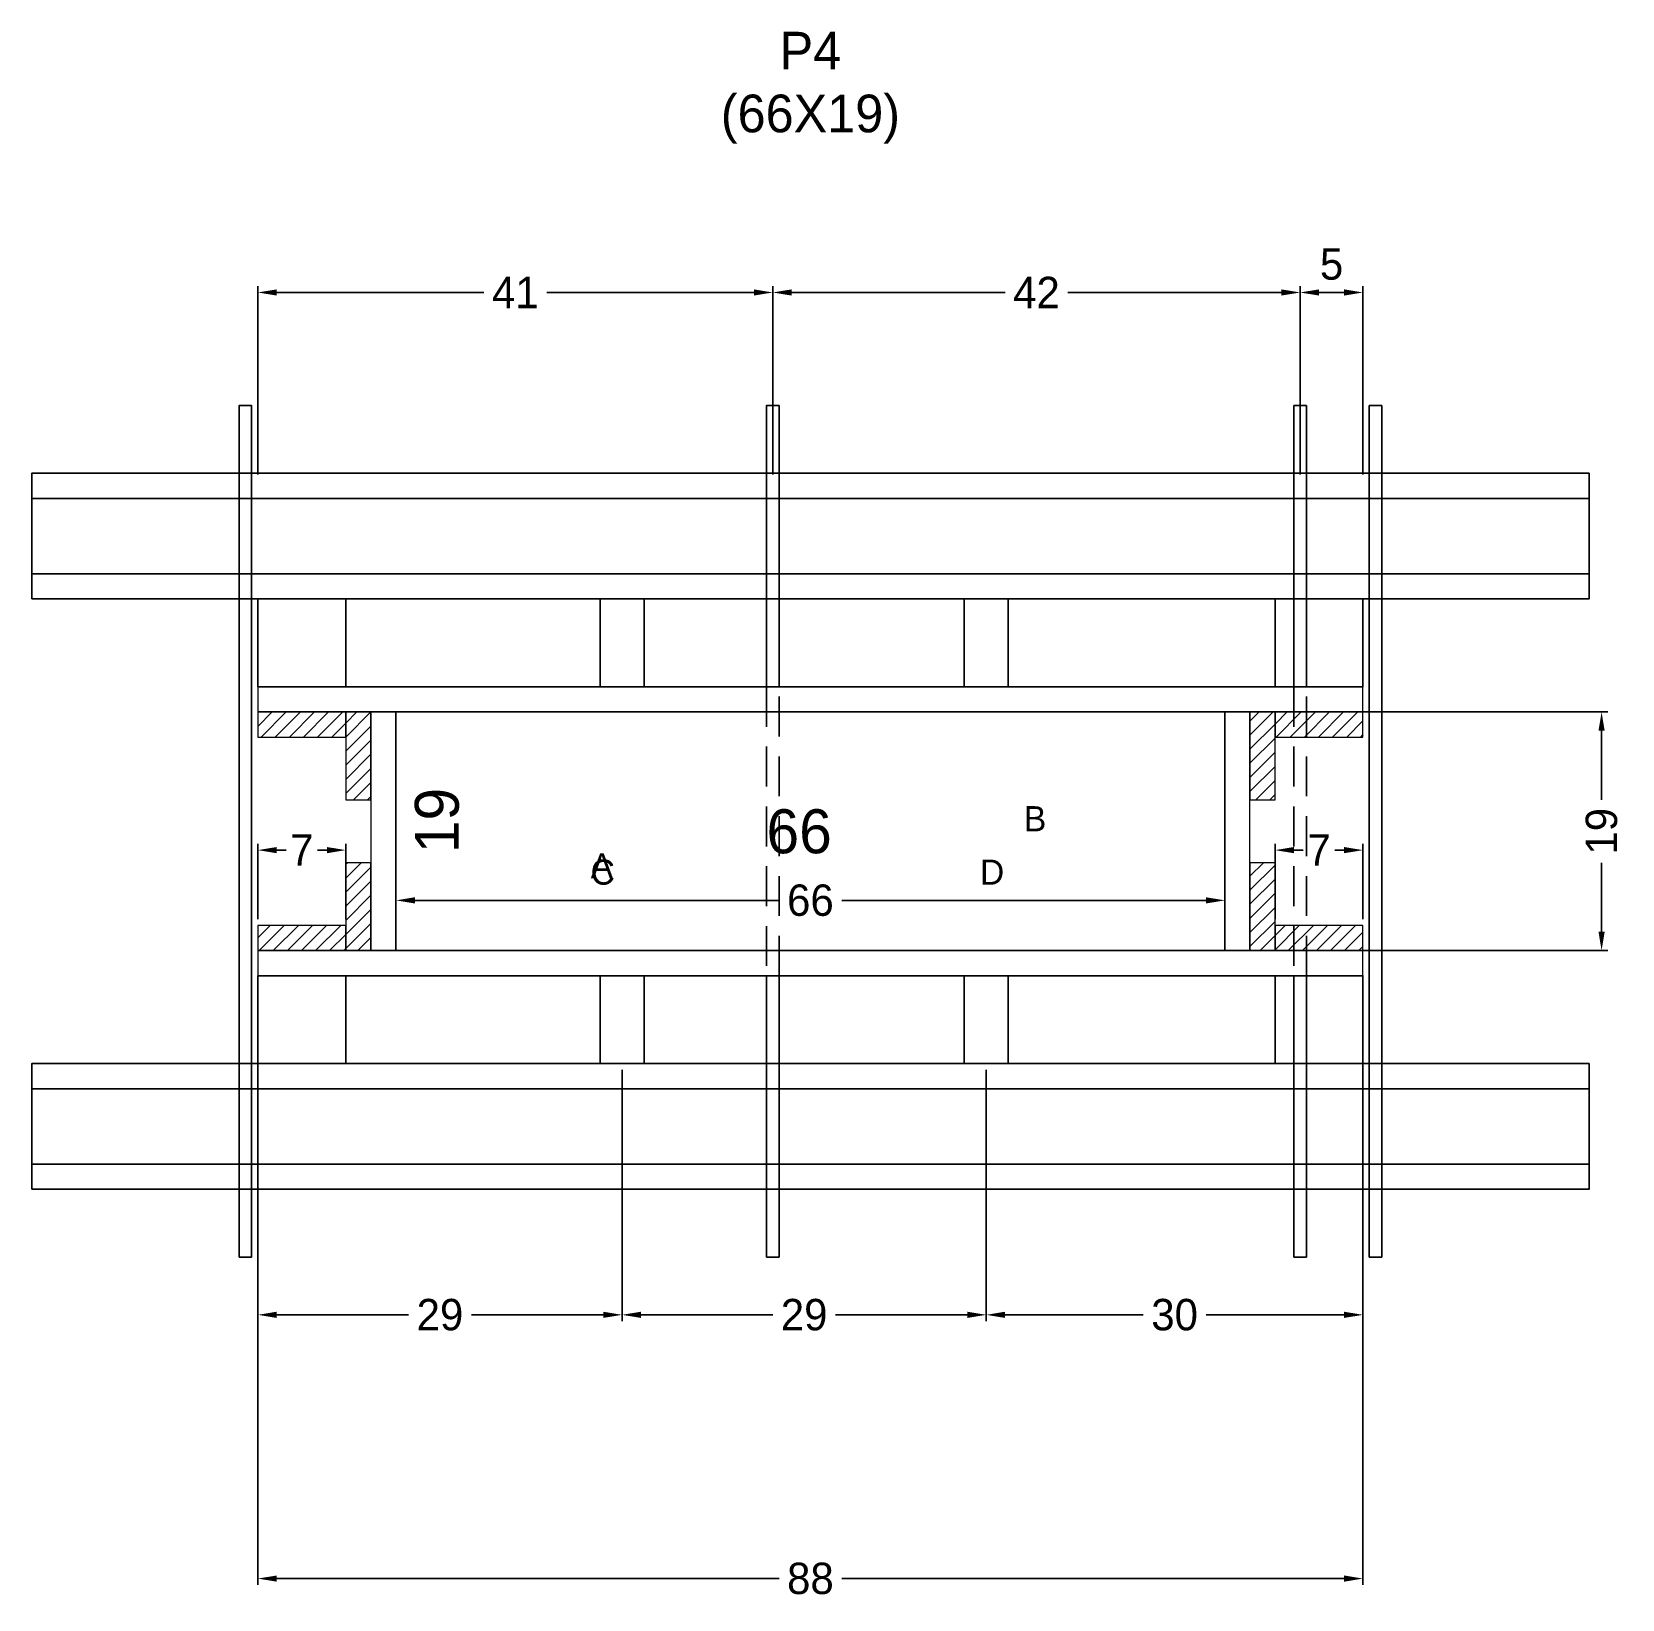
# Model space of a CAD drawing. Header units: centimetres. Extents: x -8500 to 4269, y -490 to 295.
# Drawn here: x -124 to 129.3, y 17.7 to 267.3 of the extents above; entities that cross this region are included whole.
import ezdxf

# ---------------------------------------------------------------- set-up
doc = ezdxf.new("R2010")
doc.units = ezdxf.units.CM
doc.linetypes.add('HIDDEN', pattern=[9.525, 6.35, -3.175])
for name, color, linetype in [('CHAPA', 140, 'Continuous'), ('COTA', 241, 'Continuous'), ('Hachura', 251, 'Continuous'), ('Madeira', 30, 'Continuous'), ('NOMENCLATURA', 7, 'Continuous'), ('Painéis', 200, 'Continuous'), ('Perfil Metálico', 150, 'Continuous'), ('SARRAFO', 251, 'Continuous'), ('TEXTO_GERAL', 7, 'Continuous')]:
    doc.layers.add(name, color=color, linetype=linetype)
doc.dimstyles.new('cotax2', dxfattribs={"dimtxt": 2.5, "dimasz": 1.5, "dimexe": 0.5, "dimexo": 0.5, "dimgap": 0.5, "dimtad": 1, "dimcen": 2.5, "dimazin": 3, "dimtfac": 1, "dimtmove": 0, "dimatfit": 3})
pattern_1 = [(45, (0, 0), (-1.122532, 1.122532), [])]

# ---------------------------------------------------------------- blocks, each defined once
blk = doc.blocks.new('_CLOSEDFILLED')
at = {"color": 0, "linetype": 'BYBLOCK'}
blk.add_solid([(-1, 0.164), (0, 0), (-1, -0.164)], dxfattribs=at)
blk = doc.blocks.new('*D25')
for p, q in [((-88, 116), (-88, 20)), ((88, 116), (88, 20)), ((-85, 21), (-5, 21)), ((5, 21), (85, 21))]:
    blk.add_line(p, q)
at = {"layer": 'Defpoints'}
for p in [(-88, 117), (88, 117), (-88, 21)]:
    blk.add_point(p, dxfattribs=at)
at = {"layer": 'COTA', "xscale": 3, "yscale": 3, "rotation": 180}
blk.add_blockref('_CLOSEDFILLED', (-88, 21), dxfattribs=at)
at = {"layer": 'COTA', "xscale": 3, "yscale": 3}
blk.add_blockref('_CLOSEDFILLED', (88, 21), dxfattribs=at)
at = {"layer": 'COTA', "insert": (0, 21), "char_height": 5, "attachment_point": 5}
blk.add_mtext('88', dxfattribs=at)
blk = doc.blocks.new('*D26')
for p, q in [((-88, 102), (-88, 62)), ((-30, 102), (-30, 62)), ((-85, 63), (-64, 63)), ((-54, 63), (-33, 63))]:
    blk.add_line(p, q)
at = {"layer": 'Defpoints'}
for p in [(-88, 103), (-30, 103), (-88, 63)]:
    blk.add_point(p, dxfattribs=at)
at = {"layer": 'COTA', "xscale": 3, "yscale": 3, "rotation": 180}
blk.add_blockref('_CLOSEDFILLED', (-88, 63), dxfattribs=at)
at = {"layer": 'COTA', "xscale": 3, "yscale": 3}
blk.add_blockref('_CLOSEDFILLED', (-30, 63), dxfattribs=at)
at = {"layer": 'COTA', "insert": (-59, 63), "char_height": 5, "attachment_point": 5}
blk.add_mtext('29', dxfattribs=at)
blk = doc.blocks.new('*D27')
for p, q in [((-30, 102), (-30, 62)), ((28, 102), (28, 62)), ((-27, 63), (-6, 63)), ((4, 63), (25, 63))]:
    blk.add_line(p, q)
at = {"layer": 'Defpoints'}
for p in [(-30, 103), (28, 103), (-30, 63)]:
    blk.add_point(p, dxfattribs=at)
at = {"layer": 'COTA', "xscale": 3, "yscale": 3, "rotation": 180}
blk.add_blockref('_CLOSEDFILLED', (-30, 63), dxfattribs=at)
at = {"layer": 'COTA', "xscale": 3, "yscale": 3}
blk.add_blockref('_CLOSEDFILLED', (28, 63), dxfattribs=at)
at = {"layer": 'COTA', "insert": (-1, 63), "char_height": 5, "attachment_point": 5}
blk.add_mtext('29', dxfattribs=at)
blk = doc.blocks.new('*D28')
for p, q in [((28, 102), (28, 62)), ((88, 102), (88, 62)), ((31, 63), (53, 63)), ((63, 63), (85, 63))]:
    blk.add_line(p, q)
at = {"layer": 'Defpoints'}
for p in [(28, 103), (88, 103), (28, 63)]:
    blk.add_point(p, dxfattribs=at)
at = {"layer": 'COTA', "xscale": 3, "yscale": 3, "rotation": 180}
blk.add_blockref('_CLOSEDFILLED', (28, 63), dxfattribs=at)
at = {"layer": 'COTA', "xscale": 3, "yscale": 3}
blk.add_blockref('_CLOSEDFILLED', (88, 63), dxfattribs=at)
at = {"layer": 'COTA', "insert": (58, 63), "char_height": 5, "attachment_point": 5}
blk.add_mtext('30', dxfattribs=at)
blk = doc.blocks.new('*D29')
for p, q in [((-66, 122), (-66, 130)), ((66, 122), (66, 130)), ((-63, 129), (-5, 129)), ((5, 129), (63, 129))]:
    blk.add_line(p, q)
at = {"layer": 'Defpoints'}
for p in [(-66, 129), (-66, 121), (66, 121)]:
    blk.add_point(p, dxfattribs=at)
at = {"layer": 'COTA', "xscale": 3, "yscale": 3, "rotation": 180}
blk.add_blockref('_CLOSEDFILLED', (-66, 129), dxfattribs=at)
at = {"layer": 'COTA', "xscale": 3, "yscale": 3}
blk.add_blockref('_CLOSEDFILLED', (66, 129), dxfattribs=at)
at = {"layer": 'COTA', "insert": (0, 129), "char_height": 5, "attachment_point": 5}
blk.add_mtext('66', dxfattribs=at)
blk = doc.blocks.new('*D30')
for p, q in [((67, 159), (127, 159)), ((126, 145), (126, 156)), ((126, 124), (126, 135)), ((67, 121), (127, 121))]:
    blk.add_line(p, q)
at = {"layer": 'Defpoints'}
for p in [(66, 159), (66, 121), (126, 121)]:
    blk.add_point(p, dxfattribs=at)
at = {"layer": 'COTA', "xscale": 3, "yscale": 3}
for p, rotation in [((126, 159), 90), ((126, 121), -90.00000000000001)]:
    blk.add_blockref('_CLOSEDFILLED', p, dxfattribs=dict(at, rotation=rotation))
at = {"layer": 'COTA', "insert": (126, 140), "char_height": 5, "attachment_point": 5, "rotation": 90}
blk.add_mtext('19', dxfattribs=at)
blk = doc.blocks.new('*D31')
for p, q in [((-88, 126), (-88, 138)), ((-85, 137), (-83.5, 137)), ((-78.5, 137), (-77, 137)), ((-74, 126), (-74, 138))]:
    blk.add_line(p, q)
at = {"layer": 'Defpoints'}
for p in [(-88, 137), (-88, 125), (-74, 125)]:
    blk.add_point(p, dxfattribs=at)
at = {"layer": 'COTA', "xscale": 3, "yscale": 3, "rotation": 180}
blk.add_blockref('_CLOSEDFILLED', (-88, 137), dxfattribs=at)
at = {"layer": 'COTA', "xscale": 3, "yscale": 3}
blk.add_blockref('_CLOSEDFILLED', (-74, 137), dxfattribs=at)
at = {"layer": 'COTA', "insert": (-81, 137), "char_height": 5, "attachment_point": 5}
blk.add_mtext('7', dxfattribs=at)
blk = doc.blocks.new('*D32')
for p, q in [((74, 126), (74, 138)), ((77, 137), (78.5, 137)), ((83.5, 137), (85, 137)), ((88, 126), (88, 138))]:
    blk.add_line(p, q)
at = {"layer": 'Defpoints'}
for p in [(74, 137), (74, 125), (88, 125)]:
    blk.add_point(p, dxfattribs=at)
at = {"layer": 'COTA', "xscale": 3, "yscale": 3, "rotation": 180}
blk.add_blockref('_CLOSEDFILLED', (74, 137), dxfattribs=at)
at = {"layer": 'COTA', "xscale": 3, "yscale": 3}
blk.add_blockref('_CLOSEDFILLED', (88, 137), dxfattribs=at)
at = {"layer": 'COTA', "insert": (81, 137), "char_height": 5, "attachment_point": 5}
blk.add_mtext('7', dxfattribs=at)
blk = doc.blocks.new('*D33')
for p, q in [((-88, 196.8), (-88, 226.8)), ((-85, 225.8), (-52, 225.8)), ((-42, 225.8), (-9, 225.8)), ((-6, 196.8), (-6, 226.8))]:
    blk.add_line(p, q)
at = {"layer": 'Defpoints'}
for p in [(-88, 225.8), (-88, 195.8), (-6, 195.8)]:
    blk.add_point(p, dxfattribs=at)
at = {"layer": 'COTA', "xscale": 3, "yscale": 3, "rotation": 180}
blk.add_blockref('_CLOSEDFILLED', (-88, 225.8), dxfattribs=at)
at = {"layer": 'COTA', "xscale": 3, "yscale": 3}
blk.add_blockref('_CLOSEDFILLED', (-6, 225.8), dxfattribs=at)
at = {"layer": 'COTA', "insert": (-47, 225.8), "char_height": 5, "attachment_point": 5}
blk.add_mtext('41', dxfattribs=at)
blk = doc.blocks.new('*D34')
for p, q in [((-6, 196.8), (-6, 226.8)), ((-3, 225.8), (31, 225.8)), ((41, 225.8), (75, 225.8)), ((78, 196.8), (78, 226.8))]:
    blk.add_line(p, q)
at = {"layer": 'Defpoints'}
for p in [(-6, 225.8), (-6, 195.8), (78, 195.8)]:
    blk.add_point(p, dxfattribs=at)
at = {"layer": 'COTA', "xscale": 3, "yscale": 3, "rotation": 180}
blk.add_blockref('_CLOSEDFILLED', (-6, 225.8), dxfattribs=at)
at = {"layer": 'COTA', "xscale": 3, "yscale": 3}
blk.add_blockref('_CLOSEDFILLED', (78, 225.8), dxfattribs=at)
at = {"layer": 'COTA', "insert": (36, 225.8), "char_height": 5, "attachment_point": 5}
blk.add_mtext('42', dxfattribs=at)
blk = doc.blocks.new('*D35')
for p, q in [((78, 196.8), (78, 226.8)), ((81, 225.8), (85, 225.8)), ((88, 196.8), (88, 226.8))]:
    blk.add_line(p, q)
at = {"layer": 'Defpoints'}
for p in [(78, 225.8), (78, 195.8), (88, 195.8)]:
    blk.add_point(p, dxfattribs=at)
at = {"layer": 'COTA', "xscale": 3, "yscale": 3, "rotation": 180}
blk.add_blockref('_CLOSEDFILLED', (78, 225.8), dxfattribs=at)
at = {"layer": 'COTA', "xscale": 3, "yscale": 3}
blk.add_blockref('_CLOSEDFILLED', (88, 225.8), dxfattribs=at)
at = {"layer": 'COTA', "insert": (83, 230.3), "char_height": 5, "attachment_point": 5}
blk.add_mtext('5', dxfattribs=at)

msp = doc.modelspace()

# ---------------------------------------------------------------- hatches: boundary and pattern name
at = {"layer": 'Hachura'}
h = msp.add_hatch(dxfattribs=at)
h.set_pattern_fill('ANSI31')
h.set_pattern_definition(pattern_1)
h.paths.add_polyline_path([(-88, 155), (-74, 155), (-74, 159), (-88, 159)])
h = msp.add_hatch(dxfattribs=at)
h.set_pattern_fill('ANSI31')
h.set_pattern_definition(pattern_1)
h.paths.add_polyline_path([(-74, 145), (-70, 145), (-70, 159), (-74, 159)])
h = msp.add_hatch(dxfattribs=at)
h.set_pattern_fill('ANSI31')
h.set_pattern_definition(pattern_1)
h.paths.add_polyline_path([(70, 145), (74, 145), (74, 159), (70, 159)])
h = msp.add_hatch(dxfattribs=at)
h.set_pattern_fill('ANSI31')
h.set_pattern_definition(pattern_1)
h.paths.add_polyline_path([(74, 155), (88, 155), (88, 159), (74, 159)])
h = msp.add_hatch(dxfattribs=at)
h.set_pattern_fill('ANSI31')
h.set_pattern_definition(pattern_1)
h.paths.add_polyline_path([(-74, 121), (-70, 121), (-70, 135), (-74, 135)])
h = msp.add_hatch(dxfattribs=at)
h.set_pattern_fill('ANSI31')
h.set_pattern_definition(pattern_1)
h.paths.add_polyline_path([(70, 121), (74, 121), (74, 135), (70, 135)])
h = msp.add_hatch(dxfattribs=at)
h.set_pattern_fill('ANSI31')
h.set_pattern_definition(pattern_1)
h.paths.add_polyline_path([(-88, 121), (-74, 121), (-74, 125), (-88, 125)])
h = msp.add_hatch(dxfattribs=at)
h.set_pattern_fill('ANSI31')
h.set_pattern_definition(pattern_1)
h.paths.add_polyline_path([(74, 121), (88, 121), (88, 125), (74, 125)])

# ---------------------------------------------------------------- linework, layer by layer
at = {"layer": 'CHAPA', "lineweight": 18}
for points in [[(-88, 159), (88, 159), (88, 163), (-88, 163)], [(-88, 159), (88, 159), (88, 163), (-88, 163)], [(-70, 121), (-66, 121), (-66, 159), (-70, 159)], [(-70, 121), (-66, 121), (-66, 159), (-70, 159)], [(66, 121), (70, 121), (70, 159), (66, 159)], [(66, 121), (70, 121), (70, 159), (66, 159)], [(-88, 117), (88, 117), (88, 121), (-88, 121)], [(-88, 117), (88, 117), (88, 121), (-88, 121)]]:
    msp.add_lwpolyline(points, close=True, dxfattribs=at)
at = {"layer": 'Hachura'}
for points in [[(-91, 72.2), (-89, 72.2), (-89, 207.8), (-91, 207.8)], [(-7, 163), (-5, 163), (-5, 207.8), (-7, 207.8)], [(77, 163), (79, 163), (79, 207.8), (77, 207.8)], [(89, 72.2), (91, 72.2), (91, 207.8), (89, 207.8)], [(-7, 72.2), (-5, 72.2), (-5, 117), (-7, 117)], [(77, 72.2), (79, 72.2), (79, 117), (77, 117)]]:
    msp.add_lwpolyline(points, close=True, dxfattribs=at)
at = {"layer": 'Hachura', "linetype": 'HIDDEN'}
for points in [[(-7, 117), (-5, 117), (-5, 163), (-7, 163)], [(77, 117), (79, 117), (79, 163), (77, 163)]]:
    msp.add_lwpolyline(points, close=True, dxfattribs=at)
at = {"layer": 'Madeira', "color": 126}
for points in [[(-88, 163), (88, 163), (88, 177), (-88, 177)], [(-88, 163), (-74, 163), (-74, 177), (-88, 177)], [(-33.5, 163), (-26.5, 163), (-26.5, 177), (-33.5, 177)], [(24.5, 163), (31.5, 163), (31.5, 177), (24.5, 177)], [(74, 163), (88, 163), (88, 177), (74, 177)], [(-88, 103), (88, 103), (88, 117), (-88, 117)], [(-88, 103), (-74, 103), (-74, 117), (-88, 117)], [(-33.5, 103), (-26.5, 103), (-26.5, 117), (-33.5, 117)], [(24.5, 103), (31.5, 103), (31.5, 117), (24.5, 117)], [(74, 103), (88, 103), (88, 117), (74, 117)]]:
    msp.add_lwpolyline(points, close=True, dxfattribs=at)
at = {"layer": 'Painéis'}
msp.add_lwpolyline([(-66, 121), (66, 121), (66, 159), (-66, 159)], close=True, dxfattribs=at)
at = {"layer": 'Perfil Metálico', "color": 224}
for points in [[(-124, 177), (124, 177), (124, 197), (-124, 197)], [(-124, 181), (124, 181), (124, 193), (-124, 193)], [(-124, 83), (124, 83), (124, 103), (-124, 103)], [(-124, 87), (124, 87), (124, 99), (-124, 99)]]:
    msp.add_lwpolyline(points, close=True, dxfattribs=at)
at = {"layer": 'SARRAFO', "color": 251, "lineweight": 13}
for points in [[(-88, 155), (-74, 155), (-74, 159), (-88, 159)], [(-74, 145), (-70, 145), (-70, 159), (-74, 159)], [(70, 145), (74, 145), (74, 159), (70, 159)], [(74, 155), (88, 155), (88, 159), (74, 159)], [(-74, 121), (-70, 121), (-70, 135), (-74, 135)], [(70, 121), (74, 121), (74, 135), (70, 135)], [(-88, 121), (-74, 121), (-74, 125), (-88, 125)], [(74, 121), (88, 121), (88, 125), (74, 125)]]:
    msp.add_lwpolyline(points, close=True, dxfattribs=at)

# ---------------------------------------------------------------- texts
at = {"layer": 'COTA'}
msp.add_text('19', height=7, rotation=90, dxfattribs=at).set_placement((-56, 136.5))
msp.add_text('66', height=7, dxfattribs=at).set_placement((-7, 136.5))
at = {"layer": 'NOMENCLATURA', "insert": (0, 249.5), "char_height": 6, "attachment_point": 8}
msp.add_mtext('P4\\P(66X19)', dxfattribs=at)
at = {"layer": 'TEXTO_GERAL'}
for s, p in [('B', (34, 140)), ('A', (-35, 132.5)), ('C', (-35, 131.5)), ('D', (27, 131.5))]:
    msp.add_text(s, height=4, dxfattribs=at).set_placement(p)

# ---------------------------------------------------------------- dimensions: what is measured, and where the dimension line sits
at = {"layer": 'COTA'}
for base, p1, p2, picture, middle in [((78, 225.8), (78, 195.8), (88, 195.8), '*D35', (83, 230.3)), ((-88, 225.8), (-88, 195.8), (-6, 195.8), '*D33', (-47, 225.8)), ((-6, 225.8), (-6, 195.8), (78, 195.8), '*D34', (36, 225.8)), ((-88, 137), (-88, 125), (-74, 125), '*D31', (-81, 137)), ((74, 137), (74, 125), (88, 125), '*D32', (81, 137)), ((-66, 129), (-66, 121), (66, 121), '*D29', (0, 129)), ((-88, 21), (-88, 117), (88, 117), '*D25', (0, 21))]:
    dim = msp.add_linear_dim(base=base, p1=p1, p2=p2, dimstyle='cotax2', dxfattribs=at)
    dim.commit()
    dim.dimension.update_dxf_attribs({"geometry": picture, "text_midpoint": middle})
dim = msp.add_linear_dim(base=(126, 121), p1=(66, 121), p2=(66, 159), angle=90, dimstyle='cotax2', dxfattribs=at)
dim.commit()
dim.dimension.update_dxf_attribs({"geometry": '*D30', "text_midpoint": (126, 140)})
for base, p1, p2, text, picture, middle in [((-88, 63), (-88, 103), (-30, 103), '29', '*D26', (-59, 63)), ((-30, 63), (-30, 103), (28, 103), '29', '*D27', (-1, 63)), ((28, 63), (28, 103), (88, 103), '30', '*D28', (58, 63))]:
    dim = msp.add_linear_dim(base=base, p1=p1, p2=p2, text=text, dimstyle='cotax2', dxfattribs=at)
    dim.commit()
    dim.dimension.update_dxf_attribs({"geometry": picture, "text_midpoint": middle})

doc.saveas('drawing.dxf')
